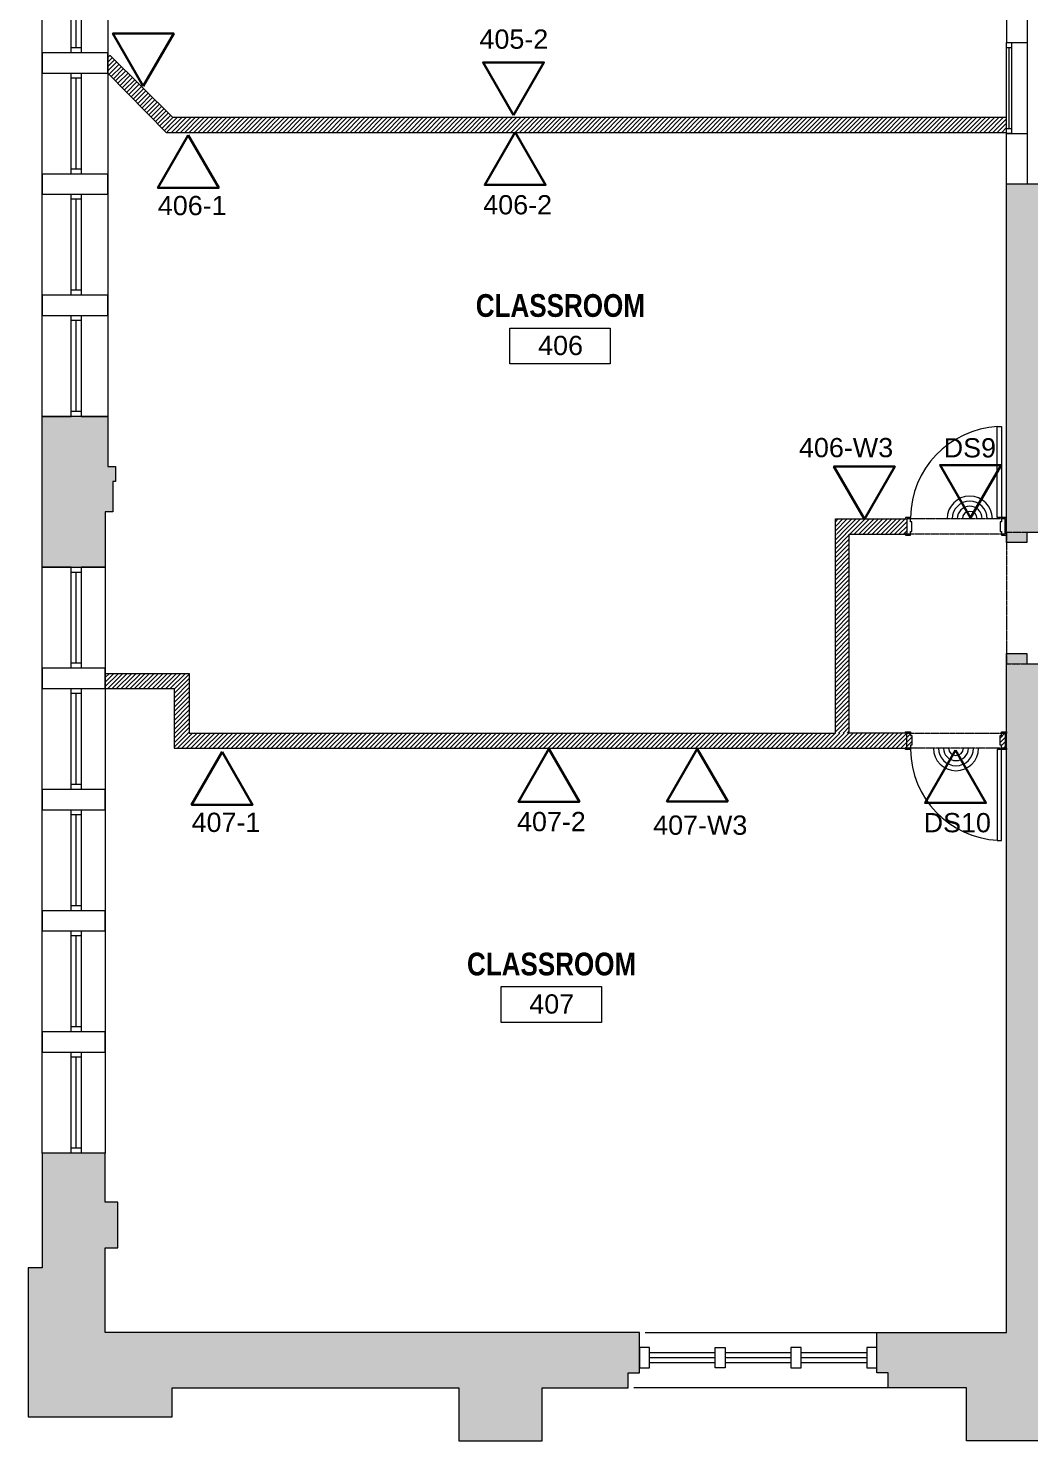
# Model space of a CAD drawing. Header units: inches. Extents: x 891 to 14187, y -1169 to 3232.
# Drawn here: x 904 to 1300, y -703 to -144 of the extents above; entities that cross this region are included whole.
import ezdxf

# ---------------------------------------------------------------- set-up
doc = ezdxf.new("R2010")
doc.units = ezdxf.units.IN
doc.header["$MEASUREMENT"] = 0
doc.linetypes.add('IMPORT-IMPORT-HIDDEN2', pattern=[0.1875, 0.125, -0.0625])
doc.layers.add('_DROPS_IDFS', color=7, linetype='Continuous')
for name, color, linetype, lineweight in [('_OPTEC_LAYER', 1, 'Continuous', 30), ('A-ANNO-RM TAG', 7, 'Continuous', 9), ('A-DOOR', 7, 'Continuous', 9), ('A-DOOR-HEAD', 7, 'IMPORT-IMPORT-HIDDEN2', 9), ('A-Hatch', 7, 'Continuous', 9), ('A-HATCH-1HR', 7, 'Continuous', 9), ('A-WALL-INT NEW', 7, 'Continuous', 9), ('EX-EXT-CORE', 7, 'Continuous', 9), ('EX-Windows', 7, 'Continuous', 9), ('SPEAKER', 10, 'Continuous', 20)]:
    doc.layers.add(name, color=color, linetype=linetype, lineweight=lineweight)
doc.styles.add('Arial', font='arial.ttf', dxfattribs={"height": 7.623})
doc.styles.add('Arial Narrow_B', font='ARIALNB.TTF', dxfattribs={"height": 9})

# ---------------------------------------------------------------- blocks, each defined once
blk = doc.blocks.new('_DATA')
at = {"layer": '_DROPS_IDFS', "color": 1, "lineweight": 30}
blk.add_lwpolyline([(24.61, 42.64), (12.55, 21.75), (36.67, 21.75)], close=True, dxfattribs=at)

msp = doc.modelspace()

# ---------------------------------------------------------------- hatches: boundary and pattern name
at = {"layer": 'A-Hatch'}
for points in [[(1290.96, -347.48), (1298.96, -347.48), (1298.96, -343.48), (1312.63, -343.48), (1312.63, -205.42), (1290.96, -205.42)], [(909.09, -357.31), (934.09, -357.31), (934.09, -335.38), (937.09, -335.38), (937.09, -323.38), (938.09, -323.38), (938.09, -317.38), (935.09, -317.38), (935.09, -297.58), (909.09, -297.58)], [(1308.09, -703.2), (1308.09, -682.27), (1421.59, -682.27), (1421.59, -693.77), (1477.59, -693.77), (1477.59, -650.27), (1467.84, -650.27), (1467.84, -607.86), (1465.8, -607.86), (1465.8, -605.61), (1459.48, -605.61), (1459.48, -607.86), (1451.75, -609.22), (1451.75, -659.27), (1312.63, -659.27), (1312.63, -395.48), (1298.96, -395.48), (1298.96, -391.48), (1290.96, -391.48), (1290.96, -660.27), (1239.61, -660.27), (1239.61, -676.27), (1244.13, -676.27), (1244.13, -682.27), (1275.09, -682.27), (1275.09, -703.2)], [(1107.09, -703.2), (1107.09, -682.27), (1141.09, -682.27), (1141.09, -676.27), (1145.61, -676.27), (1145.61, -660.27), (934.09, -660.27), (934.09, -626.76), (939.09, -626.76), (939.09, -608.76), (934.09, -608.76), (934.09, -589.31), (909.09, -589.31), (909.09, -634.77), (903.59, -634.77), (903.59, -693.77), (960.59, -693.77), (960.59, -682.27), (1074.09, -682.27), (1074.09, -703.2), (1089.35, -703.2)]]:
    msp.add_hatch(color=9, dxfattribs=at).paths.add_polyline_path(points)

# ---------------------------------------------------------------- linework, layer by layer
at = {"layer": 'A-ANNO-RM TAG', "color": 9, "flags": 128}
for points in [[(1094.36, -262.56), (1134.04, -262.56), (1134.04, -276.78), (1094.36, -276.78)], [(1090.88, -523.35), (1130.56, -523.35), (1130.56, -537.57), (1090.88, -537.57)]]:
    msp.add_lwpolyline(points, close=True, dxfattribs=at)
at = {"layer": 'A-DOOR', "color": 8}
for points in [[(1287.21, -337.59), (1287.21, -301.59), (1288.96, -301.59), (1288.96, -337.59)], [(1250.96, -337.59), (1250.96, -338.09), (1251.46, -338.09), (1251.46, -344.09), (1250.96, -344.09), (1250.96, -344.59), (1252.96, -344.59), (1252.96, -343.09), (1253.47, -343.09), (1253.47, -339.34), (1252.96, -339.34), (1252.96, -337.59)], [(1290.46, -344.09), (1290.46, -338.09), (1290.96, -338.09), (1290.96, -337.59), (1288.96, -337.59), (1288.96, -339.34), (1288.45, -339.34), (1288.45, -343.09), (1288.96, -343.09), (1288.96, -344.59), (1290.96, -344.59), (1290.96, -344.09)]]:
    msp.add_lwpolyline(points, close=True, dxfattribs=at)
at = {"layer": 'A-DOOR', "color": 55, "lineweight": 13}
msp.add_lwpolyline([(1287.21, -337.59), (1287.21, -301.59), (1288.96, -301.59), (1288.96, -337.59)], close=True, dxfattribs=at)
at = {"layer": 'A-DOOR', "color": 8, "flags": 128}
for points in [[(1250.96, -429.43), (1250.96, -428.93), (1251.46, -428.93), (1251.46, -422.93), (1250.96, -422.93), (1250.96, -422.43), (1252.96, -422.43), (1252.96, -423.93), (1253.47, -423.93), (1253.47, -427.68), (1252.96, -427.68), (1252.96, -429.43)], [(1290.46, -422.93), (1290.46, -428.93), (1290.96, -428.93), (1290.96, -429.43), (1288.96, -429.43), (1288.96, -427.68), (1288.45, -427.68), (1288.45, -423.93), (1288.96, -423.93), (1288.96, -422.43), (1290.96, -422.43), (1290.96, -422.93)], [(1287.21, -429.43), (1287.21, -465.43), (1288.96, -465.43), (1288.96, -429.43)]]:
    msp.add_lwpolyline(points, close=True, dxfattribs=at)
at = {"layer": 'A-DOOR', "color": 55, "lineweight": 13, "flags": 128}
msp.add_lwpolyline([(1287.21, -429.43), (1287.21, -465.43), (1288.96, -465.43), (1288.96, -429.43)], close=True, dxfattribs=at)
at = {"layer": 'A-DOOR', "color": 8}
for centre, start, end in [((1289.46, -338.04), 93.1299, 179.2953), ((1289.46, -428.98), 180.7047, 266.8701)]:
    msp.add_arc(centre, 36.5, start, end, dxfattribs=at)
at = {"layer": 'A-DOOR-HEAD', "color": 8}
for p, q in [((1312.63, -343.48), (1290.96, -343.48)), ((1290.96, -343.48), (1290.96, -395.48)), ((1290.96, -395.48), (1312.63, -395.48))]:
    msp.add_line(p, q, dxfattribs=at)
msp.add_lwpolyline([(1251.46, -344.09), (1290.46, -344.09), (1290.46, -338.09), (1251.46, -338.09)], close=True, dxfattribs=at)
at = {"layer": 'A-DOOR-HEAD', "color": 8, "flags": 128}
msp.add_lwpolyline([(1251.46, -422.93), (1290.46, -422.93), (1290.46, -428.93), (1251.46, -428.93)], close=True, dxfattribs=at)
at = {"layer": 'A-HATCH-1HR', "color": 8}
for p, q in [((935.09, -153.69), (935.15, -153.63)), ((935.09, -155.45), (936.03, -154.51)), ((935.09, -157.22), (936.92, -155.4)), ((935.09, -158.99), (937.8, -156.28)), ((935.09, -160.76), (938.69, -157.16)), ((935.57, -162.04), (939.57, -158.04)), ((936.45, -162.93), (940.46, -158.93)), ((937.33, -163.82), (941.34, -159.81)), ((938.2, -164.71), (942.23, -160.69)), ((939.08, -165.6), (943.11, -161.57)), ((939.96, -166.49), (944, -162.46)), ((940.84, -167.38), (944.88, -163.34)), ((941.72, -168.27), (945.77, -164.22)), ((942.59, -169.16), (946.65, -165.1)), ((943.47, -170.05), (947.54, -165.99)), ((944.35, -170.94), (948.42, -166.87)), ((945.23, -171.83), (949.31, -167.75)), ((946.1, -172.72), (950.19, -168.63)), ((946.98, -173.61), (951.08, -169.52)), ((947.86, -174.5), (951.96, -170.4)), ((948.74, -175.39), (952.85, -171.28)), ((949.62, -176.28), (953.73, -172.17)), ((950.49, -177.17), (954.62, -173.05)), ((951.37, -178.06), (955.5, -173.93)), ((952.25, -178.95), (956.39, -174.81)), ((953.13, -179.84), (957.27, -175.7)), ((954, -180.73), (958.16, -176.58)), ((954.88, -181.62), (959.05, -177.46)), ((955.76, -182.51), (959.93, -178.34)), ((956.64, -183.41), (960.82, -179.23)), ((957.51, -184.3), (961.7, -180.11)), ((958.66, -179.61), (959.08, -179.19)), ((958.66, -181.38), (960.85, -179.19)), ((958.66, -183.15), (962.62, -179.19)), ((958.66, -184.92), (964.39, -179.19)), ((960.15, -185.19), (966.15, -179.19)), ((961.92, -185.19), (967.92, -179.19)), ((963.69, -185.19), (969.69, -179.19)), ((965.46, -185.19), (971.46, -179.19)), ((967.23, -185.19), (973.22, -179.19)), ((968.99, -185.19), (974.99, -179.19)), ((970.76, -185.19), (976.76, -179.19)), ((972.53, -185.19), (978.52, -179.19)), ((974.3, -185.19), (980.29, -179.19)), ((976.06, -185.19), (982.06, -179.2)), ((977.83, -185.19), (983.83, -179.2)), ((979.6, -185.19), (985.59, -179.2)), ((981.37, -185.19), (987.36, -179.2)), ((983.14, -185.19), (989.13, -179.2)), ((984.9, -185.19), (990.9, -179.2)), ((986.67, -185.19), (992.66, -179.2)), ((988.44, -185.19), (994.43, -179.2)), ((990.21, -185.19), (996.2, -179.2)), ((991.97, -185.19), (997.97, -179.2)), ((993.74, -185.19), (999.73, -179.2)), ((995.51, -185.19), (1001.5, -179.2)), ((997.28, -185.19), (1003.27, -179.2)), ((999.05, -185.19), (1005.04, -179.2)), ((1000.81, -185.19), (1006.8, -179.2)), ((1002.58, -185.19), (1008.57, -179.2)), ((1004.35, -185.19), (1010.34, -179.2)), ((1006.12, -185.19), (1012.1, -179.2)), ((1007.88, -185.19), (1013.87, -179.2)), ((1009.65, -185.19), (1015.64, -179.2)), ((1011.42, -185.19), (1017.41, -179.2)), ((1013.19, -185.19), (1019.17, -179.2)), ((1014.96, -185.19), (1020.94, -179.2)), ((1016.72, -185.19), (1022.71, -179.2)), ((1018.49, -185.19), (1024.48, -179.2)), ((1020.26, -185.19), (1026.24, -179.21)), ((1022.03, -185.19), (1028.01, -179.21)), ((1023.79, -185.19), (1029.78, -179.21)), ((1025.56, -185.19), (1031.55, -179.21)), ((1027.33, -185.19), (1033.31, -179.21)), ((1029.1, -185.19), (1035.08, -179.21)), ((1030.87, -185.19), (1036.85, -179.21)), ((1032.63, -185.19), (1038.62, -179.21)), ((1034.4, -185.19), (1040.38, -179.21)), ((1036.17, -185.19), (1042.15, -179.21)), ((1037.94, -185.19), (1043.92, -179.21)), ((1039.7, -185.19), (1045.68, -179.21)), ((1041.47, -185.19), (1047.45, -179.21)), ((1043.24, -185.19), (1049.22, -179.21)), ((1045.01, -185.19), (1050.99, -179.21)), ((1046.78, -185.19), (1052.75, -179.21)), ((1048.54, -185.19), (1054.52, -179.21)), ((1050.31, -185.19), (1056.29, -179.21)), ((1052.08, -185.19), (1058.06, -179.21)), ((1053.85, -185.19), (1059.82, -179.21)), ((1055.61, -185.19), (1061.59, -179.21)), ((1057.38, -185.19), (1063.36, -179.21)), ((1059.15, -185.19), (1065.13, -179.21)), ((1060.92, -185.19), (1066.89, -179.21)), ((1062.69, -185.19), (1068.66, -179.21)), ((1064.45, -185.19), (1070.43, -179.22)), ((1066.22, -185.19), (1072.2, -179.22)), ((1067.99, -185.19), (1073.96, -179.22)), ((1069.76, -185.19), (1075.73, -179.22)), ((1071.52, -185.19), (1077.5, -179.22)), ((1073.29, -185.19), (1079.27, -179.22)), ((1075.06, -185.19), (1081.03, -179.22)), ((1076.83, -185.19), (1082.8, -179.22)), ((1078.6, -185.19), (1084.57, -179.22)), ((1080.36, -185.19), (1086.33, -179.22)), ((1082.13, -185.19), (1088.1, -179.22)), ((1083.9, -185.19), (1089.87, -179.22)), ((1085.67, -185.19), (1091.64, -179.22)), ((1087.43, -185.19), (1093.4, -179.22)), ((1089.2, -185.19), (1095.17, -179.22)), ((1090.97, -185.19), (1096.94, -179.22)), ((1092.74, -185.19), (1098.71, -179.22)), ((1094.51, -185.19), (1100.47, -179.22)), ((1096.27, -185.19), (1102.24, -179.22)), ((1098.04, -185.19), (1104.01, -179.22)), ((1099.81, -185.19), (1105.78, -179.22)), ((1101.58, -185.19), (1107.54, -179.22)), ((1103.34, -185.19), (1109.31, -179.22)), ((1105.11, -185.19), (1111.08, -179.22)), ((1106.88, -185.19), (1112.85, -179.22)), ((1108.65, -185.19), (1114.61, -179.23)), ((1110.42, -185.19), (1116.38, -179.23)), ((1112.18, -185.19), (1118.15, -179.23)), ((1113.95, -185.19), (1119.91, -179.23)), ((1115.72, -185.19), (1121.68, -179.23)), ((1117.49, -185.19), (1123.45, -179.23)), ((1119.25, -185.19), (1125.22, -179.23)), ((1121.02, -185.19), (1126.98, -179.23)), ((1122.79, -185.19), (1128.75, -179.23)), ((1124.56, -185.19), (1130.52, -179.23)), ((1126.33, -185.19), (1132.29, -179.23)), ((1128.09, -185.19), (1134.05, -179.23)), ((1129.86, -185.19), (1135.82, -179.23)), ((1131.63, -185.19), (1137.59, -179.23)), ((1133.4, -185.19), (1139.36, -179.23)), ((1135.16, -185.19), (1141.12, -179.23)), ((1136.93, -185.19), (1142.89, -179.23)), ((1138.7, -185.19), (1144.66, -179.23)), ((1140.47, -185.19), (1146.43, -179.23)), ((1142.23, -185.19), (1148.19, -179.23)), ((1144, -185.19), (1149.96, -179.23)), ((1145.77, -185.19), (1151.73, -179.23)), ((1147.54, -185.19), (1153.49, -179.23)), ((1149.31, -185.19), (1155.26, -179.23)), ((1151.07, -185.19), (1157.03, -179.23)), ((1152.84, -185.19), (1158.8, -179.23)), ((1154.61, -185.19), (1160.56, -179.24)), ((1156.38, -185.19), (1162.33, -179.24)), ((1158.14, -185.19), (1164.1, -179.24)), ((1159.91, -185.19), (1165.87, -179.24)), ((1161.68, -185.19), (1167.63, -179.24)), ((1163.45, -185.19), (1169.4, -179.24)), ((1165.22, -185.19), (1171.17, -179.24)), ((1166.98, -185.19), (1172.94, -179.24)), ((1168.75, -185.19), (1174.7, -179.24)), ((1170.52, -185.19), (1176.47, -179.24)), ((1172.29, -185.19), (1178.24, -179.24)), ((1174.05, -185.19), (1180.01, -179.24)), ((1175.82, -185.19), (1181.77, -179.24)), ((1177.59, -185.19), (1183.54, -179.24)), ((1179.36, -185.19), (1185.31, -179.24)), ((1181.13, -185.19), (1187.07, -179.24)), ((1182.89, -185.19), (1188.84, -179.24)), ((1184.66, -185.19), (1190.61, -179.24)), ((1186.43, -185.19), (1192.38, -179.24)), ((1188.2, -185.19), (1194.14, -179.24)), ((1189.96, -185.19), (1195.91, -179.24)), ((1191.73, -185.19), (1197.68, -179.24)), ((1193.5, -185.19), (1199.45, -179.24)), ((1195.27, -185.19), (1201.21, -179.24)), ((1197.04, -185.19), (1202.98, -179.24)), ((1198.8, -185.19), (1204.75, -179.25)), ((1200.57, -185.19), (1206.52, -179.25)), ((1202.34, -185.19), (1208.28, -179.25)), ((1204.11, -185.19), (1210.05, -179.25)), ((1205.87, -185.19), (1211.82, -179.25)), ((1207.64, -185.19), (1213.59, -179.25)), ((1209.41, -185.19), (1215.35, -179.25)), ((1211.18, -185.19), (1217.12, -179.25)), ((1212.95, -185.19), (1218.89, -179.25)), ((1214.71, -185.19), (1220.65, -179.25)), ((1216.48, -185.19), (1222.42, -179.25)), ((1218.25, -185.19), (1224.19, -179.25)), ((1220.02, -185.19), (1225.96, -179.25)), ((1221.78, -185.19), (1227.72, -179.25)), ((1223.55, -185.19), (1229.49, -179.25)), ((1225.32, -185.19), (1231.26, -179.25)), ((1227.09, -185.19), (1233.03, -179.25)), ((1228.86, -185.19), (1234.79, -179.25)), ((1230.62, -185.19), (1236.56, -179.25)), ((1232.39, -185.19), (1238.33, -179.25)), ((1234.16, -185.19), (1240.1, -179.25)), ((1235.93, -185.19), (1241.86, -179.25)), ((1237.69, -185.19), (1243.63, -179.25)), ((1239.46, -185.19), (1245.4, -179.25)), ((1241.23, -185.19), (1247.17, -179.25)), ((1243, -185.19), (1248.93, -179.26)), ((1244.77, -185.19), (1250.7, -179.26)), ((1246.53, -185.19), (1252.47, -179.26)), ((1248.3, -185.19), (1254.23, -179.26)), ((1250.07, -185.19), (1256, -179.26)), ((1251.84, -185.19), (1257.77, -179.26)), ((1253.6, -185.19), (1259.54, -179.26)), ((1255.37, -185.19), (1261.3, -179.26)), ((1257.14, -185.19), (1263.07, -179.26)), ((1258.91, -185.19), (1264.84, -179.26)), ((1260.68, -185.19), (1266.61, -179.26)), ((1262.44, -185.19), (1268.37, -179.26)), ((1264.21, -185.19), (1270.14, -179.26)), ((1265.98, -185.19), (1271.91, -179.26)), ((1267.75, -185.19), (1273.68, -179.26)), ((1269.51, -185.19), (1275.44, -179.26)), ((1271.28, -185.19), (1277.21, -179.26)), ((1273.05, -185.19), (1278.98, -179.26)), ((1274.82, -185.19), (1280.75, -179.26)), ((1276.59, -185.19), (1282.51, -179.26)), ((1278.35, -185.19), (1284.28, -179.26)), ((1280.12, -185.19), (1286.05, -179.26)), ((1281.89, -185.19), (1287.81, -179.26)), ((1283.66, -185.19), (1289.58, -179.26)), ((1285.42, -185.19), (1290.96, -179.65)), ((1287.19, -185.19), (1290.96, -181.42)), ((1288.96, -185.19), (1290.96, -183.19)), ((1290.73, -185.19), (1290.96, -184.95)), ((1223.2, -339.34), (1224.37, -338.17)), ((1223.2, -341.11), (1226.14, -338.17)), ((1223.2, -342.88), (1227.91, -338.17)), ((1223.74, -344.1), (1229.68, -338.17)), ((1225.51, -344.1), (1231.44, -338.17)), ((1227.28, -344.1), (1233.21, -338.17)), ((1229.05, -344.1), (1234.98, -338.17)), ((1230.82, -344.1), (1236.75, -338.17)), ((1232.58, -344.1), (1238.51, -338.17)), ((1234.35, -344.1), (1240.28, -338.17)), ((1236.12, -344.1), (1242.05, -338.17)), ((1237.89, -344.09), (1243.82, -338.17)), ((1239.66, -344.09), (1245.59, -338.17)), ((1241.42, -344.09), (1247.35, -338.17)), ((1243.19, -344.09), (1249.12, -338.17)), ((1244.96, -344.09), (1250.89, -338.17)), ((1246.73, -344.09), (1251.46, -339.36)), ((1248.5, -344.09), (1251.46, -341.13)), ((1223.2, -344.65), (1223.68, -344.17)), ((1223.2, -346.41), (1225.44, -344.17)), ((1223.2, -348.18), (1227.21, -344.17)), ((1223.2, -349.95), (1228.7, -344.45)), ((1223.2, -351.72), (1228.7, -346.22)), ((1250.27, -344.09), (1251.46, -342.89)), ((1223.2, -353.48), (1228.7, -347.98)), ((1223.2, -355.25), (1228.7, -349.75)), ((1223.2, -357.02), (1228.7, -351.52)), ((1223.2, -358.79), (1228.7, -353.29)), ((1223.2, -360.56), (1228.7, -355.06)), ((1223.2, -362.32), (1228.7, -356.82)), ((1223.2, -364.09), (1228.7, -358.59)), ((1223.2, -365.86), (1228.7, -360.36)), ((1223.2, -367.63), (1228.7, -362.13)), ((1223.2, -369.39), (1228.7, -363.89)), ((1223.2, -371.16), (1228.7, -365.66)), ((1223.2, -372.93), (1228.7, -367.43)), ((1223.2, -374.7), (1228.7, -369.2)), ((1223.2, -376.47), (1228.7, -370.97)), ((1223.2, -378.23), (1228.7, -372.73)), ((1223.2, -380), (1228.7, -374.5)), ((1223.2, -381.77), (1228.7, -376.27)), ((1223.2, -383.54), (1228.7, -378.04)), ((1223.2, -385.3), (1228.7, -379.8)), ((1223.2, -387.07), (1228.7, -381.57)), ((1223.2, -388.84), (1228.7, -383.34)), ((1223.2, -390.61), (1228.7, -385.11)), ((1223.2, -392.38), (1228.7, -386.88)), ((1223.2, -394.14), (1228.7, -388.64)), ((1223.2, -395.91), (1228.7, -390.41)), ((1223.2, -397.68), (1228.7, -392.18)), ((1223.2, -399.45), (1228.7, -393.95)), ((1223.2, -401.21), (1228.7, -395.71)), ((934.09, -400.97), (935.75, -399.31)), ((934.09, -402.74), (937.52, -399.31)), ((934.09, -404.51), (939.29, -399.31)), ((935.05, -405.31), (941.05, -399.31)), ((936.82, -405.31), (942.82, -399.31)), ((938.59, -405.31), (944.59, -399.31)), ((940.36, -405.31), (946.36, -399.31)), ((942.13, -405.31), (948.13, -399.31)), ((943.89, -405.31), (949.89, -399.31)), ((945.66, -405.31), (951.66, -399.31)), ((947.43, -405.31), (953.43, -399.31)), ((949.2, -405.31), (955.2, -399.31)), ((950.96, -405.31), (956.96, -399.31)), ((952.73, -405.31), (958.73, -399.31)), ((954.5, -405.31), (960.5, -399.31)), ((956.27, -405.31), (962.27, -399.31)), ((958.04, -405.31), (964.04, -399.31)), ((959.8, -405.31), (965.8, -399.31)), ((961.31, -405.57), (967.31, -399.57)), ((961.31, -407.34), (967.31, -401.34)), ((1223.2, -402.98), (1228.7, -397.48)), ((1223.2, -404.75), (1228.7, -399.25)), ((1223.2, -406.52), (1228.7, -401.02)), ((961.31, -409.11), (967.31, -403.11)), ((961.31, -410.88), (967.31, -404.88)), ((961.31, -412.65), (967.31, -406.65)), ((1223.2, -408.29), (1228.7, -402.79)), ((1223.2, -410.05), (1228.7, -404.55)), ((1223.2, -411.82), (1228.7, -406.32)), ((1223.2, -413.59), (1228.7, -408.09)), ((961.31, -414.41), (967.31, -408.41)), ((961.31, -416.18), (967.31, -410.18)), ((961.31, -417.95), (967.31, -411.95)), ((961.31, -419.72), (967.31, -413.72)), ((1223.2, -415.36), (1228.7, -409.86)), ((1223.2, -417.12), (1228.7, -411.62)), ((1223.2, -418.89), (1228.7, -413.39)), ((961.31, -421.48), (967.31, -415.48)), ((961.31, -423.25), (967.31, -417.25)), ((961.31, -425.02), (967.31, -419.02)), ((1223.2, -420.66), (1228.7, -415.16)), ((1223.2, -422.43), (1228.7, -416.93)), ((1224.46, -422.93), (1228.7, -418.7)), ((961.31, -426.79), (967.31, -420.79)), ((961.31, -428.56), (967.31, -422.56)), ((962.7, -428.93), (967.31, -424.32)), ((967.31, -424.32), (968.67, -422.96)), ((967.31, -426.09), (970.44, -422.96)), ((967.31, -427.86), (972.2, -422.96)), ((968.01, -428.93), (973.97, -422.96)), ((969.78, -428.93), (975.74, -422.96)), ((971.54, -428.93), (977.51, -422.96)), ((973.31, -428.93), (979.27, -422.96)), ((975.08, -428.93), (981.04, -422.96)), ((976.85, -428.93), (982.81, -422.96)), ((978.61, -428.93), (984.58, -422.96)), ((980.38, -428.93), (986.34, -422.96)), ((982.15, -428.93), (988.11, -422.96)), ((983.92, -428.93), (989.88, -422.96)), ((985.69, -428.93), (991.65, -422.96)), ((987.45, -428.93), (993.41, -422.96)), ((989.22, -428.93), (995.18, -422.96)), ((990.99, -428.93), (996.95, -422.97)), ((992.76, -428.93), (998.72, -422.97)), ((994.52, -428.93), (1000.48, -422.97)), ((996.29, -428.93), (1002.25, -422.97)), ((998.06, -428.93), (1004.02, -422.97)), ((999.83, -428.93), (1005.79, -422.97)), ((1001.6, -428.93), (1007.56, -422.97)), ((1003.36, -428.93), (1009.32, -422.97)), ((1005.13, -428.93), (1011.09, -422.97)), ((1006.9, -428.93), (1012.86, -422.97)), ((1008.67, -428.93), (1014.63, -422.97)), ((1010.43, -428.93), (1016.39, -422.97)), ((1012.2, -428.93), (1018.16, -422.97)), ((1013.97, -428.93), (1019.93, -422.97)), ((1015.74, -428.93), (1021.7, -422.97)), ((1017.51, -428.93), (1023.46, -422.97)), ((1019.27, -428.93), (1025.23, -422.97)), ((1021.04, -428.93), (1027, -422.97)), ((1022.81, -428.93), (1028.77, -422.97)), ((1024.58, -428.93), (1030.53, -422.97)), ((1026.34, -428.93), (1032.3, -422.97)), ((1028.11, -428.93), (1034.07, -422.97)), ((1029.88, -428.93), (1035.84, -422.97)), ((1031.65, -428.93), (1037.6, -422.97)), ((1033.42, -428.93), (1039.37, -422.97)), ((1035.18, -428.93), (1041.14, -422.97)), ((1036.95, -428.93), (1042.91, -422.97)), ((1038.72, -428.93), (1044.67, -422.97)), ((1040.49, -428.93), (1046.44, -422.97)), ((1042.25, -428.93), (1048.21, -422.97)), ((1044.02, -428.93), (1049.98, -422.97)), ((1045.79, -428.93), (1051.74, -422.97)), ((1047.56, -428.93), (1053.51, -422.97)), ((1049.33, -428.93), (1055.28, -422.97)), ((1051.09, -428.93), (1057.05, -422.97)), ((1052.86, -428.93), (1058.81, -422.97)), ((1054.63, -428.93), (1060.58, -422.97)), ((1056.4, -428.93), (1062.35, -422.97)), ((1058.16, -428.93), (1064.12, -422.97)), ((1059.93, -428.93), (1065.88, -422.97)), ((1061.7, -428.93), (1067.65, -422.97)), ((1063.47, -428.93), (1069.42, -422.98)), ((1065.24, -428.93), (1071.19, -422.98)), ((1067, -428.93), (1072.95, -422.98)), ((1068.77, -428.93), (1074.72, -422.98)), ((1070.54, -428.93), (1076.49, -422.98)), ((1072.31, -428.93), (1078.26, -422.98)), ((1074.07, -428.93), (1080.02, -422.98)), ((1075.84, -428.93), (1081.79, -422.98)), ((1077.61, -428.93), (1083.56, -422.98)), ((1079.38, -428.93), (1085.33, -422.98)), ((1081.15, -428.93), (1087.09, -422.98)), ((1082.91, -428.93), (1088.86, -422.98)), ((1084.68, -428.93), (1090.63, -422.98)), ((1086.45, -428.93), (1092.4, -422.98)), ((1088.22, -428.93), (1094.16, -422.98)), ((1089.98, -428.93), (1095.93, -422.98)), ((1091.75, -428.93), (1097.7, -422.98)), ((1093.52, -428.93), (1099.47, -422.98)), ((1095.29, -428.93), (1101.23, -422.98)), ((1097.06, -428.93), (1103, -422.98)), ((1098.82, -428.93), (1104.77, -422.98)), ((1100.59, -428.93), (1106.54, -422.98)), ((1102.36, -428.93), (1108.3, -422.98)), ((1104.13, -428.93), (1110.07, -422.98)), ((1105.89, -428.93), (1111.84, -422.98)), ((1107.66, -428.93), (1113.61, -422.98)), ((1109.43, -428.93), (1115.37, -422.98)), ((1111.2, -428.93), (1117.14, -422.98)), ((1112.96, -428.93), (1118.91, -422.98)), ((1114.73, -428.93), (1120.68, -422.98)), ((1116.5, -428.93), (1122.44, -422.98)), ((1118.27, -428.93), (1124.21, -422.98)), ((1120.04, -428.93), (1125.98, -422.98)), ((1121.8, -428.93), (1127.75, -422.98)), ((1123.57, -428.93), (1129.51, -422.98)), ((1125.34, -428.93), (1131.28, -422.98)), ((1127.11, -428.93), (1133.05, -422.98)), ((1128.87, -428.93), (1134.82, -422.98)), ((1130.64, -428.93), (1136.58, -422.98)), ((1132.41, -428.93), (1138.35, -422.98)), ((1134.18, -428.93), (1140.12, -422.98)), ((1135.95, -428.93), (1141.89, -422.99)), ((1137.71, -428.93), (1143.65, -422.99)), ((1139.48, -428.93), (1145.42, -422.99)), ((1141.25, -428.93), (1147.19, -422.99)), ((1143.02, -428.93), (1148.96, -422.99)), ((1144.78, -428.93), (1150.72, -422.99)), ((1146.55, -428.93), (1152.49, -422.99)), ((1148.32, -428.93), (1154.26, -422.99)), ((1150.09, -428.93), (1156.03, -422.99)), ((1151.86, -428.93), (1157.79, -422.99)), ((1153.62, -428.93), (1159.56, -422.99)), ((1155.39, -428.93), (1161.33, -422.99)), ((1157.16, -428.93), (1163.1, -422.99)), ((1158.93, -428.93), (1164.86, -422.99)), ((1160.69, -428.93), (1166.63, -422.99)), ((1162.46, -428.93), (1168.4, -422.99)), ((1164.23, -428.93), (1170.17, -422.99)), ((1166, -428.93), (1171.93, -422.99)), ((1167.77, -428.93), (1173.7, -422.99)), ((1169.53, -428.93), (1175.47, -422.99)), ((1171.3, -428.93), (1177.24, -422.99)), ((1173.07, -428.93), (1179, -422.99)), ((1174.84, -428.93), (1180.77, -422.99)), ((1176.6, -428.93), (1182.54, -422.99)), ((1178.37, -428.93), (1184.31, -422.99)), ((1180.14, -428.93), (1186.07, -422.99)), ((1181.91, -428.93), (1187.84, -422.99)), ((1183.68, -428.93), (1189.61, -422.99)), ((1185.44, -428.93), (1191.38, -422.99)), ((1187.21, -428.93), (1193.14, -422.99)), ((1188.98, -428.93), (1194.91, -422.99)), ((1190.75, -428.93), (1196.68, -422.99)), ((1192.51, -428.93), (1198.45, -422.99)), ((1194.28, -428.93), (1200.22, -422.99)), ((1196.05, -428.93), (1201.98, -422.99)), ((1197.82, -428.93), (1203.75, -422.99)), ((1199.59, -428.93), (1205.52, -422.99)), ((1201.35, -428.93), (1207.29, -422.99)), ((1203.12, -428.93), (1209.05, -422.99)), ((1204.89, -428.93), (1210.82, -422.99)), ((1206.66, -428.93), (1212.59, -423)), ((1208.42, -428.93), (1214.36, -423)), ((1210.19, -428.93), (1216.12, -423)), ((1211.96, -428.93), (1217.89, -423)), ((1213.73, -428.93), (1219.66, -423)), ((1215.5, -428.93), (1221.43, -423)), ((1217.26, -428.93), (1223.19, -423)), ((1219.03, -428.93), (1224.96, -423)), ((1220.8, -428.93), (1226.73, -423)), ((1222.57, -428.93), (1228.5, -423)), ((1224.33, -428.93), (1230.26, -423)), ((1226.1, -428.93), (1232.03, -423)), ((1226.23, -422.93), (1228.7, -420.46)), ((1227.87, -428.93), (1233.8, -423)), ((1228, -422.93), (1228.7, -422.23)), ((1229.64, -428.93), (1235.57, -423)), ((1231.41, -428.93), (1237.33, -423)), ((1233.17, -428.93), (1239.1, -423)), ((1234.94, -428.93), (1240.87, -423)), ((1236.71, -428.93), (1242.64, -423)), ((1238.48, -428.93), (1244.4, -423)), ((1240.24, -428.93), (1246.17, -423)), ((1242.01, -428.93), (1247.94, -423)), ((1243.78, -428.93), (1249.71, -423)), ((1245.55, -428.93), (1251.47, -423)), ((1247.32, -428.93), (1252.96, -423.28)), ((1249.08, -428.93), (1253.47, -424.54)), ((1288.45, -424.91), (1290.36, -423)), ((1288.45, -426.68), (1290.96, -424.17)), ((964.47, -428.93), (967.31, -426.09)), ((966.24, -428.93), (967.31, -427.86)), ((1250.85, -428.93), (1253.47, -426.3)), ((1252.62, -428.93), (1252.96, -428.58)), ((1288.96, -427.94), (1290.96, -425.94)), ((1289.74, -428.93), (1290.96, -427.7))]:
    msp.add_line(p, q, dxfattribs=at)
at = {"layer": 'A-WALL-INT NEW', "color": 8}
for p, q in [((960.81, -179.19), (936.05, -154.58)), ((958.29, -185.19), (935.09, -161.56)), ((1290.96, -179.19), (960.81, -179.19)), ((1290.96, -185.19), (958.29, -185.19)), ((1223.2, -422.93), (1223.2, -338.17)), ((1223.2, -338.17), (1251.46, -338.17)), ((1228.7, -422.93), (1228.7, -344.17)), ((1228.7, -344.17), (1250.96, -344.17)), ((934.09, -399.31), (967.31, -399.31)), ((967.31, -399.31), (967.31, -422.93)), ((934.09, -405.31), (961.31, -405.31)), ((961.31, -405.31), (961.31, -428.93)), ((967.31, -422.93), (1223.2, -422.93)), ((1251.46, -422.93), (1228.7, -422.93)), ((1290.96, -422.93), (1288.96, -422.93)), ((961.31, -428.93), (1252.96, -428.93)), ((1290.96, -428.93), (1288.96, -428.93))]:
    msp.add_line(p, q, dxfattribs=at)
at = {"layer": 'EX-EXT-CORE', "color": 8}
for p, q in [((1147.92, -660.27), (1241.92, -660.27)), ((1246.44, -682.27), (1143.4, -682.27))]:
    msp.add_line(p, q, dxfattribs=at)
at = {"layer": 'EX-EXT-CORE', "color": 8, "flags": 128}
for points in [[(909.09, -65.58), (935.09, -65.58), (935.09, -297.58), (909.09, -297.58)], [(909.09, -357.31), (934.09, -357.31), (934.09, -589.31), (909.09, -589.31)]]:
    msp.add_lwpolyline(points, close=True, dxfattribs=at)
for points in [[(1299.27, -205.42), (1299.27, -110.63), (1290.96, -110.63), (1290.96, -149.53), (1299.27, -149.53)], [(920.59, -153.58), (909.09, -153.58), (909.09, -161.58), (920.59, -161.58)], [(924.59, -161.58), (935.09, -161.58), (935.09, -153.58), (924.59, -153.58)], [(1290.96, -205.42), (1312.63, -205.42), (1312.63, -343.48), (1298.96, -343.48), (1298.96, -347.48), (1290.96, -347.48), (1290.96, -185.53), (1299.27, -185.53)], [(920.59, -201.58), (909.09, -201.58), (909.09, -209.58), (920.59, -209.58)], [(924.59, -209.58), (935.09, -209.58), (935.09, -201.58), (924.59, -201.58)], [(920.59, -249.58), (909.09, -249.58), (909.09, -257.58), (920.59, -257.58)], [(924.59, -257.58), (935.09, -257.58), (935.09, -249.58), (924.59, -249.58)], [(920.59, -357.31), (909.09, -357.31), (909.09, -297.58), (920.59, -297.58)], [(924.59, -297.58), (935.09, -297.58), (935.09, -317.38), (938.09, -317.38), (938.09, -323.38), (937.09, -323.38), (937.09, -335.38), (934.09, -335.38), (934.09, -357.31), (924.59, -357.31)], [(1467.59, -650.27), (1477.59, -650.27), (1477.59, -693.77), (1421.59, -693.77), (1421.59, -682.27), (1308.09, -682.27), (1308.09, -703.2), (1275.09, -703.2), (1275.09, -682.27), (1244.13, -682.27), (1244.13, -676.27), (1239.61, -676.27), (1239.61, -660.27), (1290.96, -660.27), (1290.96, -391.48), (1298.96, -391.48), (1298.96, -395.48), (1312.63, -395.48), (1312.63, -659.27), (1334.47, -659.27)], [(920.59, -397.31), (909.09, -397.31), (909.09, -405.31), (920.59, -405.31)], [(924.59, -405.31), (934.09, -405.31), (934.09, -397.31), (924.59, -397.31)], [(920.59, -445.31), (909.09, -445.31), (909.09, -453.31), (920.59, -453.31)], [(924.59, -453.31), (934.09, -453.31), (934.09, -445.31), (924.59, -445.31)], [(920.59, -493.31), (909.09, -493.31), (909.09, -501.31), (920.59, -501.31)], [(924.59, -501.31), (934.09, -501.31), (934.09, -493.31), (924.59, -493.31)], [(920.59, -541.31), (909.09, -541.31), (909.09, -549.31), (920.59, -549.31)], [(924.59, -549.31), (934.09, -549.31), (934.09, -541.31), (924.59, -541.31)], [(920.59, -589.31), (909.09, -589.31), (909.09, -634.77), (903.59, -634.77), (903.59, -693.77), (960.59, -693.77), (960.59, -682.27), (1074.09, -682.27), (1074.09, -703.2), (1107.09, -703.2), (1107.09, -682.27), (1141.09, -682.27), (1141.09, -676.27), (1145.61, -676.27), (1145.61, -660.27), (934.09, -660.27), (934.09, -626.76), (939.09, -626.76), (939.09, -608.76), (934.09, -608.76), (934.09, -589.31), (924.59, -589.31)]]:
    msp.add_lwpolyline(points, dxfattribs=at)
at = {"layer": 'EX-Windows', "color": 8}
for p, q in [((920.59, -153.58), (920.59, -113.58)), ((922.59, -151.58), (922.59, -115.58)), ((924.59, -113.58), (924.59, -153.58)), ((1290.96, -151.53), (1290.96, -149.53)), ((1290.96, -149.53), (1292.96, -149.53)), ((1292.96, -149.53), (1292.96, -151.53)), ((924.59, -151.58), (920.59, -151.58)), ((924.59, -153.58), (920.59, -153.58)), ((1290.96, -183.53), (1290.96, -151.53)), ((1292.96, -151.53), (1290.96, -151.53)), ((1291.96, -151.53), (1291.96, -183.53)), ((1292.96, -151.53), (1292.96, -183.53)), ((920.59, -201.58), (920.59, -161.58)), ((920.59, -161.58), (924.59, -161.58)), ((924.59, -161.58), (924.59, -201.58)), ((924.59, -163.58), (920.59, -163.58)), ((922.59, -199.58), (922.59, -163.58)), ((1290.96, -183.53), (1292.96, -183.53)), ((1290.96, -185.53), (1290.96, -183.53)), ((1292.96, -183.53), (1292.96, -185.53)), ((1292.96, -185.53), (1290.96, -185.53)), ((924.59, -199.58), (920.59, -199.58)), ((924.59, -201.58), (920.59, -201.58)), ((920.59, -249.58), (920.59, -209.58)), ((920.59, -209.58), (924.59, -209.58)), ((924.59, -211.58), (920.59, -211.58)), ((922.59, -247.58), (922.59, -211.58)), ((924.59, -209.58), (924.59, -249.58)), ((924.59, -247.58), (920.59, -247.58)), ((924.59, -249.58), (920.59, -249.58)), ((920.59, -297.58), (920.59, -257.58)), ((920.59, -257.58), (924.59, -257.58)), ((924.59, -259.58), (920.59, -259.58)), ((922.59, -295.58), (922.59, -259.58)), ((924.59, -257.58), (924.59, -297.58)), ((924.59, -295.58), (920.59, -295.58)), ((924.59, -297.58), (920.59, -297.58)), ((920.59, -397.31), (920.59, -357.31)), ((920.59, -357.31), (924.59, -357.31)), ((924.59, -357.31), (924.59, -397.31)), ((924.59, -359.31), (920.59, -359.31)), ((922.59, -395.31), (922.59, -359.31)), ((924.59, -395.31), (920.59, -395.31)), ((924.59, -397.31), (920.59, -397.31)), ((920.59, -445.31), (920.59, -405.31)), ((920.59, -405.31), (924.59, -405.31)), ((924.59, -407.31), (920.59, -407.31)), ((922.59, -443.31), (922.59, -407.31)), ((924.59, -405.31), (924.59, -445.31)), ((924.59, -443.31), (920.59, -443.31)), ((924.59, -445.31), (920.59, -445.31)), ((920.59, -493.31), (920.59, -453.31)), ((920.59, -453.31), (924.59, -453.31)), ((924.59, -455.31), (920.59, -455.31)), ((922.59, -491.31), (922.59, -455.31)), ((924.59, -453.31), (924.59, -493.31)), ((924.59, -491.31), (920.59, -491.31)), ((924.59, -493.31), (920.59, -493.31)), ((920.59, -541.31), (920.59, -501.31)), ((920.59, -501.31), (924.59, -501.31)), ((924.59, -503.31), (920.59, -503.31)), ((922.59, -539.31), (922.59, -503.31)), ((924.59, -501.31), (924.59, -541.31)), ((924.59, -539.31), (920.59, -539.31)), ((924.59, -541.31), (920.59, -541.31)), ((920.59, -589.31), (920.59, -549.31)), ((920.59, -549.31), (924.59, -549.31)), ((924.59, -551.31), (920.59, -551.31)), ((922.59, -587.31), (922.59, -551.31)), ((924.59, -549.31), (924.59, -589.31)), ((924.59, -587.31), (920.59, -587.31)), ((924.59, -589.31), (920.59, -589.31)), ((1145.61, -666.27), (1145.61, -674.27)), ((1149.61, -666.27), (1145.61, -666.27)), ((1149.61, -674.27), (1149.61, -666.27)), ((1149.61, -668.27), (1175.61, -668.27)), ((1149.61, -670.27), (1175.61, -670.27)), ((1175.61, -674.27), (1175.61, -666.27)), ((1175.61, -666.27), (1179.61, -666.27)), ((1179.61, -666.27), (1179.61, -674.27)), ((1179.61, -668.27), (1205.61, -668.27)), ((1179.61, -670.27), (1205.61, -670.27)), ((1205.61, -666.27), (1205.61, -674.27)), ((1209.61, -666.27), (1205.61, -666.27)), ((1209.61, -674.27), (1209.61, -666.27)), ((1209.61, -668.27), (1235.61, -668.27)), ((1209.61, -670.27), (1235.61, -670.27)), ((1235.61, -666.27), (1235.61, -674.27)), ((1239.61, -666.27), (1235.61, -666.27)), ((1239.61, -674.27), (1239.61, -666.27)), ((1145.61, -674.27), (1149.61, -674.27)), ((1149.61, -672.27), (1175.61, -672.27)), ((1179.61, -674.27), (1175.61, -674.27)), ((1179.61, -672.27), (1205.61, -672.27)), ((1205.61, -674.27), (1209.61, -674.27)), ((1209.61, -672.27), (1235.61, -672.27)), ((1235.61, -674.27), (1239.61, -674.27))]:
    msp.add_line(p, q, dxfattribs=at)
at = {"layer": 'SPEAKER', "color": 3}
for centre, radius, start, end in [((1276.43, -338.09), 8.94, 0, 180), ((1276.43, -338.09), 6.94, 0, 180), ((1276.43, -338.09), 4.94, 0, 180), ((1276.43, -338.09), 2.93, 0, 180), ((1270.96, -428.93), 8.94, 180, 360), ((1270.96, -428.93), 6.94, 180, 360), ((1270.96, -428.93), 4.94, 180, 360), ((1270.96, -428.93), 2.93, 180, 360)]:
    msp.add_arc(centre, radius, start, end, dxfattribs=at)

# ---------------------------------------------------------------- block references
at = {"layer": '_OPTEC_LAYER', "rotation": 180}
for p in [(973.77, -124.13), (1120.34, -135.59), (1259.3, -295.6), (1301.36, -295.09)]:
    msp.add_blockref('_DATA', p, dxfattribs=at)
at = {"layer": '_OPTEC_LAYER'}
for p in [(942.36, -228.81), (1071.78, -227.63), (955.73, -473.07), (1085.16, -471.89), (1143.93, -471.77), (1246.18, -472.33)]:
    msp.add_blockref('_DATA', p, dxfattribs=at)

# ---------------------------------------------------------------- texts
at = {"layer": '_OPTEC_LAYER', "char_height": 7.623, "attachment_point": 1, "style": 'Arial'}
for s, insert in [('405-2', (1082.27, -144.33)), ('406-1', (954.91, -210.23)), ('406-2', (1083.77, -209.92)), ('406-W3', (1208.8, -306.09)), ('DS9', (1266.11, -306.17)), ('407-1', (968.28, -454.49)), ('407-2', (1097.14, -454.19)), ('407-W3', (1151.06, -455.6)), ('DS10', (1258.16, -454.62))]:
    msp.add_mtext_dynamic_manual_height_columns(s, width=5.9059, gutter_width=1, heights=[0.748], dxfattribs=dict(at, insert=insert))
at = {"layer": 'A-ANNO-RM TAG'}
for s, height, style, p in [('CLASSROOM', 9, 'Arial Narrow_B', (1080.81, -258.13)), ('406', 7.623, 'Arial', (1105.5, -273.25)), ('CLASSROOM', 9, 'Arial Narrow_B', (1077.33, -518.91)), ('407', 7.623, 'Arial', (1102.01, -534.04))]:
    msp.add_text(s, height=height, dxfattribs=dict(at, style=style)).set_placement(p)

doc.saveas('drawing.dxf')
